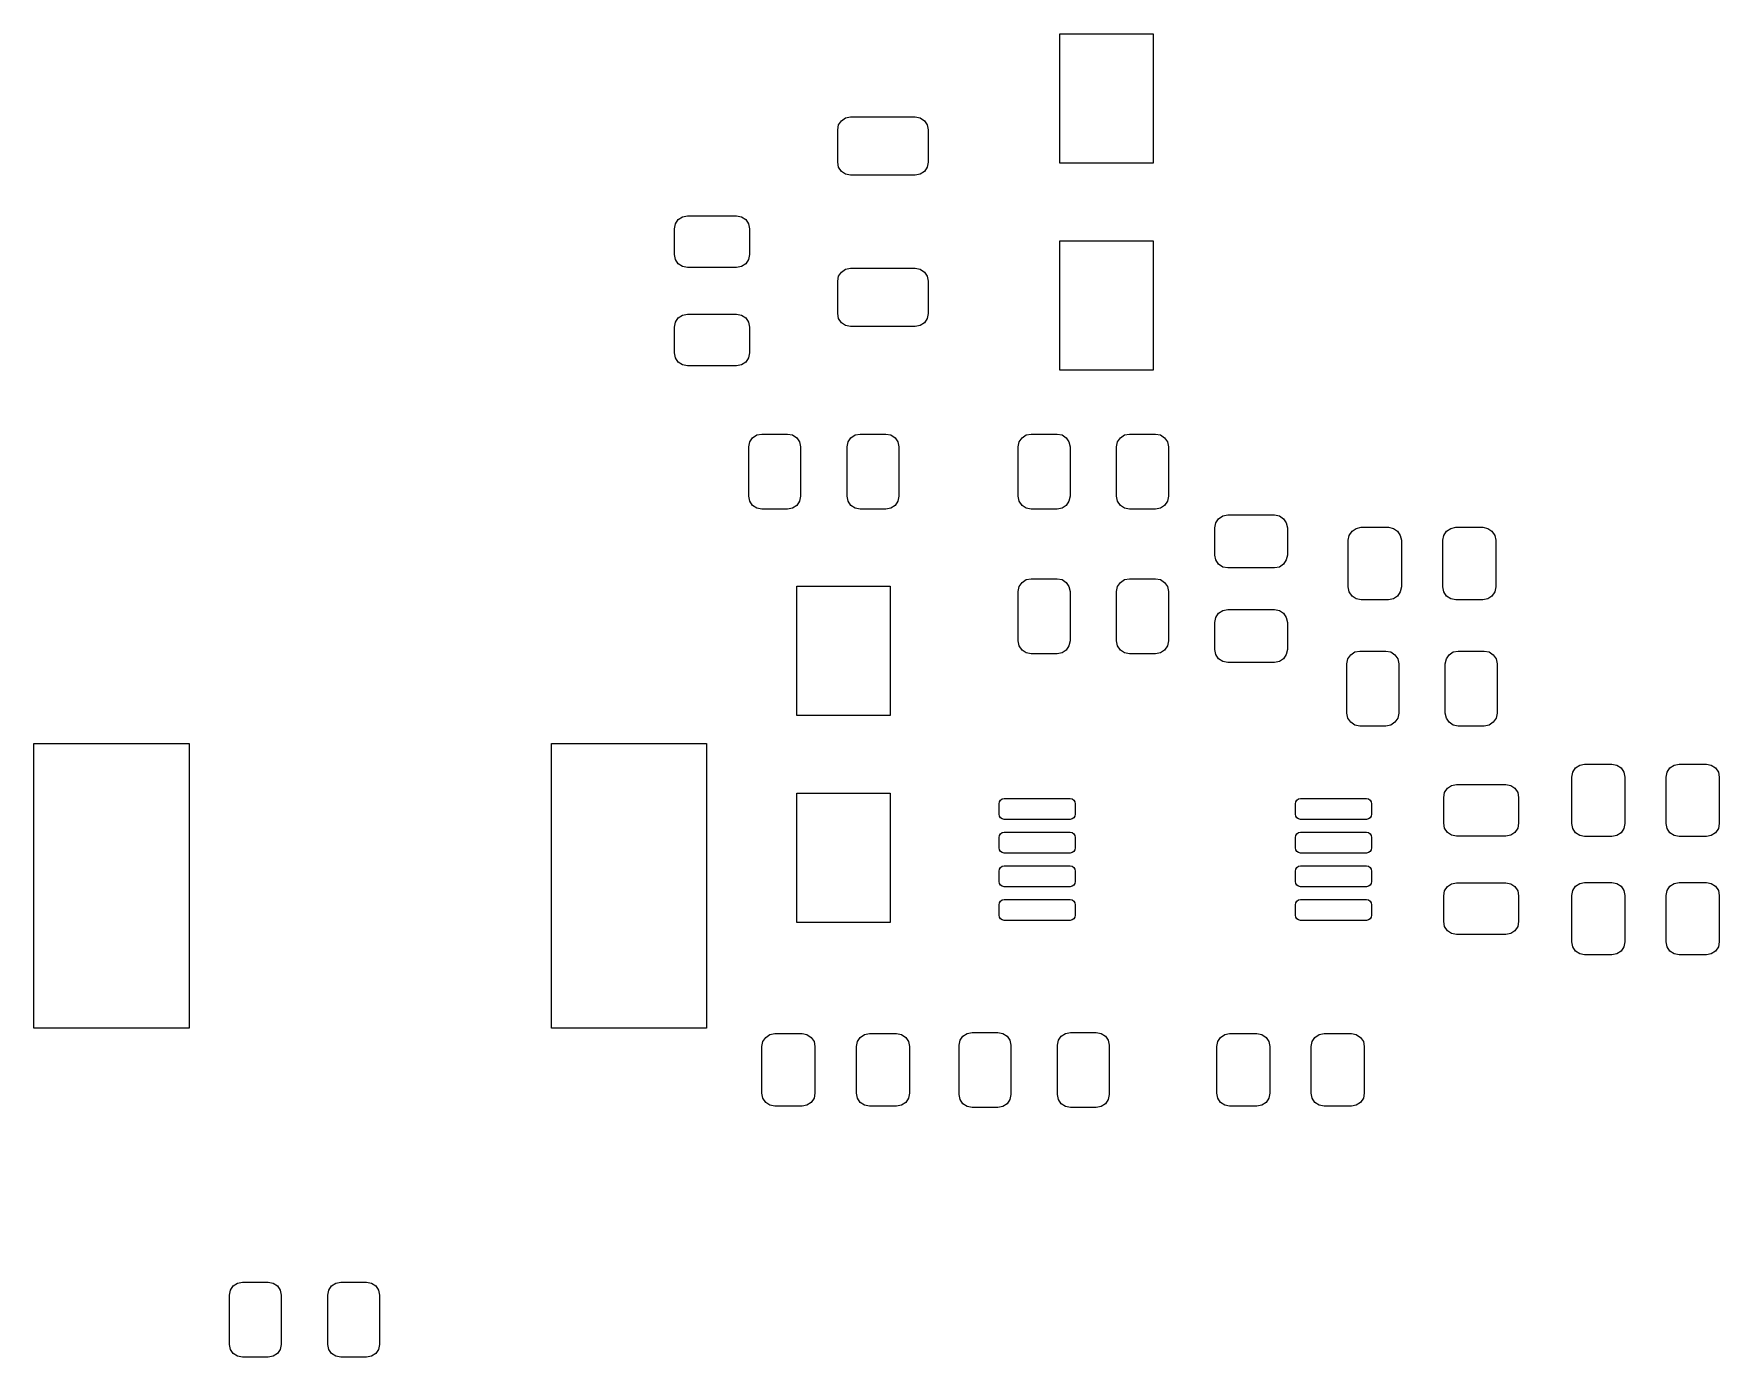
# Model space of a CAD drawing. Extents: x 0.05 to 3.11, y 0.36 to 2.47.
# Drawn here: x 1.824 to 3.106, y 0.511 to 1.518 of the extents above; entities that cross this region are included whole.
import ezdxf

# ---------------------------------------------------------------- set-up
doc = ezdxf.new("R2010")
doc.units = 0
doc.header["$MEASUREMENT"] = 0
doc.layers.add('BLACK', color=7, linetype='CONTINUOUS')

msp = doc.modelspace()

# ---------------------------------------------------------------- linework, layer by layer
at = {"layer": 'BLACK', "linetype": 'CONTINUOUS'}
for p, q in [((2.6046, 1.4195), (2.6046, 1.5179)), ((2.6046, 1.5179), (2.6754, 1.5179)), ((2.6754, 1.5179), (2.6754, 1.4195)), ((2.4363, 1.4486), (2.4384, 1.4518)), ((2.4384, 1.4518), (2.4416, 1.454)), ((2.4416, 1.454), (2.4454, 1.4547)), ((2.4454, 1.4547), (2.4946, 1.4547)), ((2.4946, 1.4547), (2.4984, 1.454)), ((2.4984, 1.454), (2.5016, 1.4518)), ((2.5016, 1.4518), (2.5037, 1.4486)), ((2.4356, 1.4449), (2.4363, 1.4486)), ((2.4356, 1.4203), (2.4356, 1.4449)), ((2.5037, 1.4486), (2.5044, 1.4449)), ((2.5044, 1.4449), (2.5044, 1.4203)), ((2.4363, 1.4165), (2.4356, 1.4203)), ((2.4384, 1.4133), (2.4363, 1.4165)), ((2.4416, 1.4112), (2.4384, 1.4133)), ((2.4454, 1.4104), (2.4416, 1.4112)), ((2.4946, 1.4104), (2.4454, 1.4104)), ((2.4984, 1.4112), (2.4946, 1.4104)), ((2.5016, 1.4133), (2.4984, 1.4112)), ((2.5037, 1.4165), (2.5016, 1.4133)), ((2.5044, 1.4203), (2.5037, 1.4165)), ((2.6754, 1.4195), (2.6046, 1.4195)), ((2.3115, 1.3697), (2.3122, 1.3734)), ((2.3122, 1.3734), (2.3143, 1.3766)), ((2.3143, 1.3766), (2.3175, 1.3787)), ((2.3175, 1.3787), (2.3213, 1.3795)), ((2.3213, 1.3795), (2.3587, 1.3795)), ((2.3587, 1.3795), (2.3625, 1.3787)), ((2.3625, 1.3787), (2.3657, 1.3766)), ((2.3657, 1.3766), (2.3678, 1.3734)), ((2.3678, 1.3734), (2.3685, 1.3697)), ((2.3115, 1.35), (2.3115, 1.3697)), ((2.3685, 1.3697), (2.3685, 1.35)), ((2.6046, 1.262), (2.6046, 1.3605)), ((2.6046, 1.3605), (2.6754, 1.3605)), ((2.6754, 1.3605), (2.6754, 1.262)), ((2.3122, 1.3462), (2.3115, 1.35)), ((2.3143, 1.343), (2.3122, 1.3462)), ((2.3678, 1.3462), (2.3657, 1.343)), ((2.3685, 1.35), (2.3678, 1.3462)), ((2.3175, 1.3409), (2.3143, 1.343)), ((2.3213, 1.3401), (2.3175, 1.3409)), ((2.3587, 1.3401), (2.3213, 1.3401)), ((2.3625, 1.3409), (2.3587, 1.3401)), ((2.3657, 1.343), (2.3625, 1.3409)), ((2.4356, 1.3297), (2.4363, 1.3335)), ((2.4363, 1.3335), (2.4384, 1.3367)), ((2.4384, 1.3367), (2.4416, 1.3388)), ((2.4416, 1.3388), (2.4454, 1.3396)), ((2.4454, 1.3396), (2.4946, 1.3396)), ((2.4946, 1.3396), (2.4984, 1.3388)), ((2.4984, 1.3388), (2.5016, 1.3367)), ((2.5016, 1.3367), (2.5037, 1.3335)), ((2.5037, 1.3335), (2.5044, 1.3297)), ((2.4356, 1.3051), (2.4356, 1.3297)), ((2.5044, 1.3297), (2.5044, 1.3051)), ((2.3115, 1.2948), (2.3122, 1.2986)), ((2.3115, 1.2752), (2.3115, 1.2948)), ((2.3122, 1.2986), (2.3143, 1.3018)), ((2.3143, 1.3018), (2.3175, 1.3039)), ((2.3175, 1.3039), (2.3213, 1.3047)), ((2.3213, 1.3047), (2.3587, 1.3047)), ((2.3587, 1.3047), (2.3625, 1.3039)), ((2.3625, 1.3039), (2.3657, 1.3018)), ((2.3657, 1.3018), (2.3678, 1.2986)), ((2.3678, 1.2986), (2.3685, 1.2948)), ((2.3685, 1.2948), (2.3685, 1.2752)), ((2.4363, 1.3014), (2.4356, 1.3051)), ((2.4384, 1.2982), (2.4363, 1.3014)), ((2.4416, 1.296), (2.4384, 1.2982)), ((2.4454, 1.2953), (2.4416, 1.296)), ((2.4946, 1.2953), (2.4454, 1.2953)), ((2.4984, 1.296), (2.4946, 1.2953)), ((2.5016, 1.2982), (2.4984, 1.296)), ((2.5037, 1.3014), (2.5016, 1.2982)), ((2.5044, 1.3051), (2.5037, 1.3014)), ((2.3122, 1.2714), (2.3115, 1.2752)), ((2.3143, 1.2682), (2.3122, 1.2714)), ((2.3678, 1.2714), (2.3657, 1.2682)), ((2.3685, 1.2752), (2.3678, 1.2714)), ((2.3175, 1.2661), (2.3143, 1.2682)), ((2.3213, 1.2653), (2.3175, 1.2661)), ((2.3587, 1.2653), (2.3213, 1.2653)), ((2.3625, 1.2661), (2.3587, 1.2653)), ((2.3657, 1.2682), (2.3625, 1.2661)), ((2.6754, 1.262), (2.6046, 1.262)), ((2.3679, 1.2037), (2.3687, 1.2075)), ((2.3687, 1.2075), (2.3708, 1.2107)), ((2.3708, 1.2107), (2.374, 1.2128)), ((2.374, 1.2128), (2.3778, 1.2135)), ((2.3778, 1.2135), (2.3974, 1.2135)), ((2.3974, 1.2135), (2.4012, 1.2128)), ((2.4012, 1.2128), (2.4044, 1.2107)), ((2.4044, 1.2107), (2.4065, 1.2075)), ((2.4065, 1.2075), (2.4073, 1.2037)), ((2.4427, 1.2037), (2.4435, 1.2075)), ((2.4435, 1.2075), (2.4456, 1.2107)), ((2.4456, 1.2107), (2.4488, 1.2128)), ((2.4488, 1.2128), (2.4526, 1.2135)), ((2.4526, 1.2135), (2.4722, 1.2135)), ((2.4722, 1.2135), (2.476, 1.2128)), ((2.476, 1.2128), (2.4792, 1.2107)), ((2.4792, 1.2107), (2.4813, 1.2075)), ((2.4813, 1.2075), (2.4821, 1.2037)), ((2.5729, 1.2037), (2.5737, 1.2075)), ((2.5737, 1.2075), (2.5758, 1.2107)), ((2.5758, 1.2107), (2.579, 1.2128)), ((2.579, 1.2128), (2.5828, 1.2135)), ((2.5828, 1.2135), (2.6024, 1.2135)), ((2.6024, 1.2135), (2.6062, 1.2128)), ((2.6062, 1.2128), (2.6094, 1.2107)), ((2.6094, 1.2107), (2.6115, 1.2075)), ((2.6115, 1.2075), (2.6123, 1.2037)), ((2.6477, 1.2037), (2.6485, 1.2075)), ((2.6485, 1.2075), (2.6506, 1.2107)), ((2.6506, 1.2107), (2.6538, 1.2128)), ((2.6538, 1.2128), (2.6576, 1.2135)), ((2.6576, 1.2135), (2.6772, 1.2135)), ((2.6772, 1.2135), (2.681, 1.2128)), ((2.681, 1.2128), (2.6842, 1.2107)), ((2.6842, 1.2107), (2.6863, 1.2075)), ((2.6863, 1.2075), (2.6871, 1.2037)), ((2.3679, 1.1663), (2.3679, 1.2037)), ((2.4073, 1.2037), (2.4073, 1.1663)), ((2.4427, 1.1663), (2.4427, 1.2037)), ((2.4821, 1.2037), (2.4821, 1.1663)), ((2.5729, 1.1663), (2.5729, 1.2037)), ((2.6123, 1.2037), (2.6123, 1.1663)), ((2.6477, 1.1663), (2.6477, 1.2037)), ((2.6871, 1.2037), (2.6871, 1.1663)), ((2.3687, 1.1625), (2.3679, 1.1663)), ((2.3708, 1.1593), (2.3687, 1.1625)), ((2.374, 1.1572), (2.3708, 1.1593)), ((2.3778, 1.1565), (2.374, 1.1572)), ((2.3974, 1.1565), (2.3778, 1.1565)), ((2.4012, 1.1572), (2.3974, 1.1565)), ((2.4044, 1.1593), (2.4012, 1.1572)), ((2.4065, 1.1625), (2.4044, 1.1593)), ((2.4073, 1.1663), (2.4065, 1.1625)), ((2.4435, 1.1625), (2.4427, 1.1663)), ((2.4456, 1.1593), (2.4435, 1.1625)), ((2.4488, 1.1572), (2.4456, 1.1593)), ((2.4526, 1.1565), (2.4488, 1.1572)), ((2.4722, 1.1565), (2.4526, 1.1565)), ((2.476, 1.1572), (2.4722, 1.1565)), ((2.4792, 1.1593), (2.476, 1.1572)), ((2.4813, 1.1625), (2.4792, 1.1593)), ((2.4821, 1.1663), (2.4813, 1.1625)), ((2.5737, 1.1625), (2.5729, 1.1663)), ((2.5758, 1.1593), (2.5737, 1.1625)), ((2.579, 1.1572), (2.5758, 1.1593)), ((2.5828, 1.1565), (2.579, 1.1572)), ((2.6024, 1.1565), (2.5828, 1.1565)), ((2.6062, 1.1572), (2.6024, 1.1565)), ((2.6094, 1.1593), (2.6062, 1.1572)), ((2.6115, 1.1625), (2.6094, 1.1593)), ((2.6123, 1.1663), (2.6115, 1.1625)), ((2.6485, 1.1625), (2.6477, 1.1663)), ((2.6506, 1.1593), (2.6485, 1.1625)), ((2.6538, 1.1572), (2.6506, 1.1593)), ((2.6576, 1.1565), (2.6538, 1.1572)), ((2.6772, 1.1565), (2.6576, 1.1565)), ((2.681, 1.1572), (2.6772, 1.1565)), ((2.6842, 1.1593), (2.681, 1.1572)), ((2.6863, 1.1625), (2.6842, 1.1593)), ((2.6871, 1.1663), (2.6863, 1.1625)), ((2.7224, 1.1422), (2.7232, 1.146)), ((2.7224, 1.1215), (2.7224, 1.1422)), ((2.7232, 1.146), (2.7253, 1.1491)), ((2.7253, 1.1491), (2.7285, 1.1513)), ((2.7285, 1.1513), (2.7323, 1.152)), ((2.7323, 1.152), (2.7677, 1.152)), ((2.7677, 1.152), (2.7715, 1.1513)), ((2.7715, 1.1513), (2.7747, 1.1491)), ((2.7747, 1.1491), (2.7768, 1.146)), ((2.7768, 1.146), (2.7776, 1.1422)), ((2.7776, 1.1422), (2.7776, 1.1215)), ((2.8268, 1.1397), (2.83, 1.1418)), ((2.83, 1.1418), (2.8337, 1.1426)), ((2.8337, 1.1426), (2.8544, 1.1426)), ((2.8544, 1.1426), (2.8582, 1.1418)), ((2.8582, 1.1418), (2.8614, 1.1397)), ((2.8986, 1.1397), (2.9018, 1.1418)), ((2.9018, 1.1418), (2.9056, 1.1426)), ((2.9056, 1.1426), (2.9263, 1.1426)), ((2.9263, 1.1426), (2.93, 1.1418)), ((2.93, 1.1418), (2.9332, 1.1397)), ((2.8239, 1.1327), (2.8247, 1.1365)), ((2.8239, 1.0973), (2.8239, 1.1327)), ((2.8247, 1.1365), (2.8268, 1.1397)), ((2.8614, 1.1397), (2.8635, 1.1365)), ((2.8635, 1.1365), (2.8643, 1.1327)), ((2.8643, 1.1327), (2.8643, 1.0973)), ((2.8958, 1.1327), (2.8965, 1.1365)), ((2.8958, 1.0973), (2.8958, 1.1327)), ((2.8965, 1.1365), (2.8986, 1.1397)), ((2.9332, 1.1397), (2.9354, 1.1365)), ((2.9354, 1.1365), (2.9361, 1.1327)), ((2.9361, 1.1327), (2.9361, 1.0973)), ((2.7232, 1.1178), (2.7224, 1.1215)), ((2.7253, 1.1146), (2.7232, 1.1178)), ((2.7768, 1.1178), (2.7747, 1.1146)), ((2.7776, 1.1215), (2.7768, 1.1178)), ((2.5758, 1.1007), (2.579, 1.1028)), ((2.579, 1.1028), (2.5828, 1.1035)), ((2.5828, 1.1035), (2.6024, 1.1035)), ((2.6024, 1.1035), (2.6062, 1.1028)), ((2.6062, 1.1028), (2.6094, 1.1007)), ((2.6506, 1.1007), (2.6538, 1.1028)), ((2.6538, 1.1028), (2.6576, 1.1035)), ((2.6576, 1.1035), (2.6772, 1.1035)), ((2.6772, 1.1035), (2.681, 1.1028)), ((2.681, 1.1028), (2.6842, 1.1007)), ((2.7285, 1.1124), (2.7253, 1.1146)), ((2.7323, 1.1117), (2.7285, 1.1124)), ((2.7677, 1.1117), (2.7323, 1.1117)), ((2.7715, 1.1124), (2.7677, 1.1117)), ((2.7747, 1.1146), (2.7715, 1.1124)), ((2.4046, 0.9995), (2.4046, 1.0979)), ((2.4046, 1.0979), (2.4754, 1.0979)), ((2.4754, 1.0979), (2.4754, 0.9995)), ((2.5729, 1.0937), (2.5737, 1.0975)), ((2.5729, 1.0563), (2.5729, 1.0937)), ((2.5737, 1.0975), (2.5758, 1.1007)), ((2.6094, 1.1007), (2.6115, 1.0975)), ((2.6115, 1.0975), (2.6123, 1.0937)), ((2.6123, 1.0937), (2.6123, 1.0563)), ((2.6477, 1.0937), (2.6485, 1.0975)), ((2.6477, 1.0563), (2.6477, 1.0937)), ((2.6485, 1.0975), (2.6506, 1.1007)), ((2.6842, 1.1007), (2.6863, 1.0975)), ((2.6863, 1.0975), (2.6871, 1.0937)), ((2.6871, 1.0937), (2.6871, 1.0563)), ((2.8247, 1.0935), (2.8239, 1.0973)), ((2.8268, 1.0903), (2.8247, 1.0935)), ((2.83, 1.0882), (2.8268, 1.0903)), ((2.8614, 1.0903), (2.8582, 1.0882)), ((2.8635, 1.0935), (2.8614, 1.0903)), ((2.8643, 1.0973), (2.8635, 1.0935)), ((2.8965, 1.0935), (2.8958, 1.0973)), ((2.8986, 1.0903), (2.8965, 1.0935)), ((2.9018, 1.0882), (2.8986, 1.0903)), ((2.9332, 1.0903), (2.93, 1.0882)), ((2.9354, 1.0935), (2.9332, 1.0903)), ((2.9361, 1.0973), (2.9354, 1.0935)), ((2.7232, 1.0741), (2.7253, 1.0773)), ((2.7253, 1.0773), (2.7285, 1.0794)), ((2.7285, 1.0794), (2.7323, 1.0802)), ((2.7323, 1.0802), (2.7677, 1.0802)), ((2.7677, 1.0802), (2.7715, 1.0794)), ((2.7715, 1.0794), (2.7747, 1.0773)), ((2.7747, 1.0773), (2.7768, 1.0741)), ((2.8337, 1.0874), (2.83, 1.0882)), ((2.8544, 1.0874), (2.8337, 1.0874)), ((2.8582, 1.0882), (2.8544, 1.0874)), ((2.9056, 1.0874), (2.9018, 1.0882)), ((2.9263, 1.0874), (2.9056, 1.0874)), ((2.93, 1.0882), (2.9263, 1.0874)), ((2.7224, 1.0703), (2.7232, 1.0741)), ((2.7224, 1.0497), (2.7224, 1.0703)), ((2.7768, 1.0741), (2.7776, 1.0703)), ((2.7776, 1.0703), (2.7776, 1.0497)), ((2.5737, 1.0525), (2.5729, 1.0563)), ((2.5758, 1.0493), (2.5737, 1.0525)), ((2.6115, 1.0525), (2.6094, 1.0493)), ((2.6123, 1.0563), (2.6115, 1.0525)), ((2.6485, 1.0525), (2.6477, 1.0563)), ((2.6506, 1.0493), (2.6485, 1.0525)), ((2.6863, 1.0525), (2.6842, 1.0493)), ((2.6871, 1.0563), (2.6863, 1.0525)), ((2.579, 1.0472), (2.5758, 1.0493)), ((2.5828, 1.0465), (2.579, 1.0472)), ((2.6024, 1.0465), (2.5828, 1.0465)), ((2.6062, 1.0472), (2.6024, 1.0465)), ((2.6094, 1.0493), (2.6062, 1.0472)), ((2.6538, 1.0472), (2.6506, 1.0493)), ((2.6576, 1.0465), (2.6538, 1.0472)), ((2.6772, 1.0465), (2.6576, 1.0465)), ((2.681, 1.0472), (2.6772, 1.0465)), ((2.6842, 1.0493), (2.681, 1.0472)), ((2.7232, 1.0459), (2.7224, 1.0497)), ((2.7253, 1.0427), (2.7232, 1.0459)), ((2.7285, 1.0406), (2.7253, 1.0427)), ((2.7323, 1.0398), (2.7285, 1.0406)), ((2.7677, 1.0398), (2.7323, 1.0398)), ((2.7715, 1.0406), (2.7677, 1.0398)), ((2.7747, 1.0427), (2.7715, 1.0406)), ((2.7768, 1.0459), (2.7747, 1.0427)), ((2.7776, 1.0497), (2.7768, 1.0459)), ((2.8229, 1.0387), (2.8237, 1.0425)), ((2.8229, 1.0013), (2.8229, 1.0387)), ((2.8237, 1.0425), (2.8258, 1.0457)), ((2.8258, 1.0457), (2.829, 1.0478)), ((2.829, 1.0478), (2.8328, 1.0485)), ((2.8328, 1.0485), (2.8524, 1.0485)), ((2.8524, 1.0485), (2.8562, 1.0478)), ((2.8562, 1.0478), (2.8594, 1.0457)), ((2.8594, 1.0457), (2.8615, 1.0425)), ((2.8615, 1.0425), (2.8623, 1.0387)), ((2.8623, 1.0387), (2.8623, 1.0013)), ((2.8977, 1.0387), (2.8985, 1.0425)), ((2.8977, 1.0013), (2.8977, 1.0387)), ((2.8985, 1.0425), (2.9006, 1.0457)), ((2.9006, 1.0457), (2.9038, 1.0478)), ((2.9038, 1.0478), (2.9076, 1.0485)), ((2.9076, 1.0485), (2.9272, 1.0485)), ((2.9272, 1.0485), (2.931, 1.0478)), ((2.931, 1.0478), (2.9342, 1.0457)), ((2.9342, 1.0457), (2.9363, 1.0425)), ((2.9363, 1.0425), (2.9371, 1.0387)), ((2.9371, 1.0387), (2.9371, 1.0013)), ((2.8237, 0.9975), (2.8229, 1.0013)), ((2.8623, 1.0013), (2.8615, 0.9975)), ((2.8985, 0.9975), (2.8977, 1.0013)), ((2.9371, 1.0013), (2.9363, 0.9975)), ((2.4754, 0.9995), (2.4046, 0.9995)), ((2.8258, 0.9943), (2.8237, 0.9975)), ((2.829, 0.9922), (2.8258, 0.9943)), ((2.8328, 0.9915), (2.829, 0.9922)), ((2.8524, 0.9915), (2.8328, 0.9915)), ((2.8562, 0.9922), (2.8524, 0.9915)), ((2.8594, 0.9943), (2.8562, 0.9922)), ((2.8615, 0.9975), (2.8594, 0.9943)), ((2.9006, 0.9943), (2.8985, 0.9975)), ((2.9038, 0.9922), (2.9006, 0.9943)), ((2.9076, 0.9915), (2.9038, 0.9922)), ((2.9272, 0.9915), (2.9076, 0.9915)), ((2.931, 0.9922), (2.9272, 0.9915)), ((2.9342, 0.9943), (2.931, 0.9922)), ((2.9363, 0.9975), (2.9342, 0.9943)), ((1.8241, 0.7617), (1.8241, 0.9783)), ((1.8241, 0.9783), (1.9422, 0.9783)), ((1.9422, 0.9783), (1.9422, 0.7617)), ((2.2178, 0.7617), (2.2178, 0.9783)), ((2.2178, 0.9783), (2.3359, 0.9783)), ((2.3359, 0.9783), (2.3359, 0.7617)), ((2.9968, 0.9597), (3, 0.9618)), ((3, 0.9618), (3.0037, 0.9626)), ((3.0037, 0.9626), (3.0244, 0.9626)), ((3.0244, 0.9626), (3.0282, 0.9618)), ((3.0282, 0.9618), (3.0314, 0.9597)), ((3.0686, 0.9597), (3.0718, 0.9618)), ((3.0718, 0.9618), (3.0756, 0.9626)), ((3.0756, 0.9626), (3.0963, 0.9626)), ((3.0963, 0.9626), (3.1, 0.9618)), ((3.1, 0.9618), (3.1032, 0.9597)), ((2.9939, 0.9527), (2.9947, 0.9565)), ((2.9939, 0.9173), (2.9939, 0.9527)), ((2.9947, 0.9565), (2.9968, 0.9597)), ((3.0314, 0.9597), (3.0335, 0.9565)), ((3.0335, 0.9565), (3.0343, 0.9527)), ((3.0343, 0.9527), (3.0343, 0.9173)), ((3.0657, 0.9527), (3.0665, 0.9565)), ((3.0657, 0.9173), (3.0657, 0.9527)), ((3.0665, 0.9565), (3.0686, 0.9597)), ((3.1032, 0.9597), (3.1054, 0.9565)), ((3.1054, 0.9565), (3.1061, 0.9527)), ((3.1061, 0.9527), (3.1061, 0.9173)), ((2.4046, 0.842), (2.4046, 0.9405)), ((2.4046, 0.9405), (2.4754, 0.9405)), ((2.4754, 0.9405), (2.4754, 0.842)), ((2.5594, 0.9351), (2.5607, 0.936)), ((2.5607, 0.936), (2.5622, 0.9363)), ((2.5622, 0.9363), (2.6124, 0.9363)), ((2.6124, 0.9363), (2.6139, 0.936)), ((2.6139, 0.936), (2.6152, 0.9351)), ((2.7848, 0.9351), (2.7861, 0.936)), ((2.7861, 0.936), (2.7876, 0.9363)), ((2.7876, 0.9363), (2.8378, 0.9363)), ((2.8378, 0.9363), (2.8393, 0.936)), ((2.8393, 0.936), (2.8406, 0.9351)), ((2.8965, 0.9372), (2.8972, 0.941)), ((2.8965, 0.9176), (2.8965, 0.9372)), ((2.8972, 0.941), (2.8993, 0.9442)), ((2.8993, 0.9442), (2.9025, 0.9463)), ((2.9025, 0.9463), (2.9063, 0.9471)), ((2.9063, 0.9471), (2.9437, 0.9471)), ((2.9437, 0.9471), (2.9475, 0.9463)), ((2.9475, 0.9463), (2.9507, 0.9442)), ((2.9507, 0.9442), (2.9528, 0.941)), ((2.9528, 0.941), (2.9535, 0.9372)), ((2.9535, 0.9372), (2.9535, 0.9176)), ((2.5583, 0.9323), (2.5586, 0.9338)), ((2.5583, 0.9244), (2.5583, 0.9323)), ((2.5586, 0.9229), (2.5583, 0.9244)), ((2.5586, 0.9338), (2.5594, 0.9351)), ((2.6152, 0.9351), (2.616, 0.9338)), ((2.616, 0.9338), (2.6163, 0.9323)), ((2.6163, 0.9244), (2.616, 0.9229)), ((2.6163, 0.9323), (2.6163, 0.9244)), ((2.7837, 0.9323), (2.784, 0.9338)), ((2.7837, 0.9244), (2.7837, 0.9323)), ((2.784, 0.9229), (2.7837, 0.9244)), ((2.784, 0.9338), (2.7848, 0.9351)), ((2.8406, 0.9351), (2.8414, 0.9338)), ((2.8414, 0.9338), (2.8417, 0.9323)), ((2.8417, 0.9244), (2.8414, 0.9229)), ((2.8417, 0.9323), (2.8417, 0.9244)), ((2.5594, 0.9217), (2.5586, 0.9229)), ((2.5607, 0.9208), (2.5594, 0.9217)), ((2.5594, 0.9095), (2.5607, 0.9104)), ((2.5622, 0.9205), (2.5607, 0.9208)), ((2.5607, 0.9104), (2.5622, 0.9107)), ((2.6124, 0.9205), (2.5622, 0.9205)), ((2.5622, 0.9107), (2.6124, 0.9107)), ((2.6139, 0.9208), (2.6124, 0.9205)), ((2.6124, 0.9107), (2.6139, 0.9104)), ((2.6152, 0.9217), (2.6139, 0.9208)), ((2.6139, 0.9104), (2.6152, 0.9095)), ((2.616, 0.9229), (2.6152, 0.9217)), ((2.7848, 0.9217), (2.784, 0.9229)), ((2.7861, 0.9208), (2.7848, 0.9217)), ((2.7848, 0.9095), (2.7861, 0.9104)), ((2.7876, 0.9205), (2.7861, 0.9208)), ((2.7861, 0.9104), (2.7876, 0.9107)), ((2.8378, 0.9205), (2.7876, 0.9205)), ((2.7876, 0.9107), (2.8378, 0.9107)), ((2.8393, 0.9208), (2.8378, 0.9205)), ((2.8378, 0.9107), (2.8393, 0.9104)), ((2.8406, 0.9217), (2.8393, 0.9208)), ((2.8393, 0.9104), (2.8406, 0.9095)), ((2.8414, 0.9229), (2.8406, 0.9217)), ((2.8972, 0.9138), (2.8965, 0.9176)), ((2.8993, 0.9106), (2.8972, 0.9138)), ((2.9025, 0.9085), (2.8993, 0.9106)), ((2.9507, 0.9106), (2.9475, 0.9085)), ((2.9528, 0.9138), (2.9507, 0.9106)), ((2.9535, 0.9176), (2.9528, 0.9138)), ((2.9947, 0.9135), (2.9939, 0.9173)), ((2.9968, 0.9103), (2.9947, 0.9135)), ((3, 0.9082), (2.9968, 0.9103)), ((3.0314, 0.9103), (3.0282, 0.9082)), ((3.0335, 0.9135), (3.0314, 0.9103)), ((3.0343, 0.9173), (3.0335, 0.9135)), ((3.0665, 0.9135), (3.0657, 0.9173)), ((3.0686, 0.9103), (3.0665, 0.9135)), ((3.0718, 0.9082), (3.0686, 0.9103)), ((3.1032, 0.9103), (3.1, 0.9082)), ((3.1054, 0.9135), (3.1032, 0.9103)), ((3.1061, 0.9173), (3.1054, 0.9135)), ((2.5583, 0.9067), (2.5586, 0.9082)), ((2.5583, 0.8989), (2.5583, 0.9067)), ((2.5586, 0.8974), (2.5583, 0.8989)), ((2.5586, 0.9082), (2.5594, 0.9095)), ((2.6152, 0.9095), (2.616, 0.9082)), ((2.616, 0.9082), (2.6163, 0.9067)), ((2.6163, 0.8989), (2.616, 0.8974)), ((2.6163, 0.9067), (2.6163, 0.8989)), ((2.7837, 0.9067), (2.784, 0.9082)), ((2.7837, 0.8989), (2.7837, 0.9067)), ((2.784, 0.8974), (2.7837, 0.8989)), ((2.784, 0.9082), (2.7848, 0.9095)), ((2.8406, 0.9095), (2.8414, 0.9082)), ((2.8414, 0.9082), (2.8417, 0.9067)), ((2.8417, 0.8989), (2.8414, 0.8974)), ((2.8417, 0.9067), (2.8417, 0.8989)), ((2.9063, 0.9077), (2.9025, 0.9085)), ((2.9437, 0.9077), (2.9063, 0.9077)), ((2.9475, 0.9085), (2.9437, 0.9077)), ((3.0037, 0.9074), (3, 0.9082)), ((3.0244, 0.9074), (3.0037, 0.9074)), ((3.0282, 0.9082), (3.0244, 0.9074)), ((3.0756, 0.9074), (3.0718, 0.9082)), ((3.0963, 0.9074), (3.0756, 0.9074)), ((3.1, 0.9082), (3.0963, 0.9074)), ((2.5594, 0.8961), (2.5586, 0.8974)), ((2.5607, 0.8952), (2.5594, 0.8961)), ((2.5594, 0.8839), (2.5607, 0.8848)), ((2.5622, 0.8949), (2.5607, 0.8952)), ((2.5607, 0.8848), (2.5622, 0.8851)), ((2.6124, 0.8949), (2.5622, 0.8949)), ((2.5622, 0.8851), (2.6124, 0.8851)), ((2.6139, 0.8952), (2.6124, 0.8949)), ((2.6124, 0.8851), (2.6139, 0.8848)), ((2.6152, 0.8961), (2.6139, 0.8952)), ((2.6139, 0.8848), (2.6152, 0.8839)), ((2.616, 0.8974), (2.6152, 0.8961)), ((2.7848, 0.8961), (2.784, 0.8974)), ((2.7861, 0.8952), (2.7848, 0.8961)), ((2.7848, 0.8839), (2.7861, 0.8848)), ((2.7876, 0.8949), (2.7861, 0.8952)), ((2.7861, 0.8848), (2.7876, 0.8851)), ((2.8378, 0.8949), (2.7876, 0.8949)), ((2.7876, 0.8851), (2.8378, 0.8851)), ((2.8393, 0.8952), (2.8378, 0.8949)), ((2.8378, 0.8851), (2.8393, 0.8848)), ((2.8406, 0.8961), (2.8393, 0.8952)), ((2.8393, 0.8848), (2.8406, 0.8839)), ((2.8414, 0.8974), (2.8406, 0.8961)), ((2.5583, 0.8811), (2.5586, 0.8826)), ((2.5583, 0.8733), (2.5583, 0.8811)), ((2.5586, 0.8718), (2.5583, 0.8733)), ((2.5586, 0.8826), (2.5594, 0.8839)), ((2.6152, 0.8839), (2.616, 0.8826)), ((2.616, 0.8826), (2.6163, 0.8811)), ((2.6163, 0.8733), (2.616, 0.8718)), ((2.6163, 0.8811), (2.6163, 0.8733)), ((2.7837, 0.8811), (2.784, 0.8826)), ((2.7837, 0.8733), (2.7837, 0.8811)), ((2.784, 0.8718), (2.7837, 0.8733)), ((2.784, 0.8826), (2.7848, 0.8839)), ((2.8406, 0.8839), (2.8414, 0.8826)), ((2.8414, 0.8826), (2.8417, 0.8811)), ((2.8417, 0.8733), (2.8414, 0.8718)), ((2.8417, 0.8811), (2.8417, 0.8733)), ((2.9025, 0.8715), (2.9063, 0.8723)), ((2.9063, 0.8723), (2.9437, 0.8723)), ((2.9437, 0.8723), (2.9475, 0.8715)), ((2.9968, 0.8697), (3, 0.8718)), ((3, 0.8718), (3.0037, 0.8726)), ((3.0037, 0.8726), (3.0244, 0.8726)), ((3.0244, 0.8726), (3.0282, 0.8718)), ((3.0282, 0.8718), (3.0314, 0.8697)), ((3.0686, 0.8697), (3.0718, 0.8718)), ((3.0718, 0.8718), (3.0756, 0.8726)), ((3.0756, 0.8726), (3.0963, 0.8726)), ((3.0963, 0.8726), (3.1, 0.8718)), ((3.1, 0.8718), (3.1032, 0.8697)), ((2.5594, 0.8705), (2.5586, 0.8718)), ((2.5607, 0.8696), (2.5594, 0.8705)), ((2.5594, 0.8583), (2.5607, 0.8592)), ((2.5622, 0.8693), (2.5607, 0.8696)), ((2.5607, 0.8592), (2.5622, 0.8595)), ((2.6124, 0.8693), (2.5622, 0.8693)), ((2.5622, 0.8595), (2.6124, 0.8595)), ((2.6139, 0.8696), (2.6124, 0.8693)), ((2.6124, 0.8595), (2.6139, 0.8592)), ((2.6152, 0.8705), (2.6139, 0.8696)), ((2.6139, 0.8592), (2.6152, 0.8583)), ((2.616, 0.8718), (2.6152, 0.8705)), ((2.7848, 0.8705), (2.784, 0.8718)), ((2.7861, 0.8696), (2.7848, 0.8705)), ((2.7848, 0.8583), (2.7861, 0.8592)), ((2.7876, 0.8693), (2.7861, 0.8696)), ((2.7861, 0.8592), (2.7876, 0.8595)), ((2.8378, 0.8693), (2.7876, 0.8693)), ((2.7876, 0.8595), (2.8378, 0.8595)), ((2.8393, 0.8696), (2.8378, 0.8693)), ((2.8378, 0.8595), (2.8393, 0.8592)), ((2.8406, 0.8705), (2.8393, 0.8696)), ((2.8393, 0.8592), (2.8406, 0.8583)), ((2.8414, 0.8718), (2.8406, 0.8705)), ((2.8965, 0.8624), (2.8972, 0.8662)), ((2.8965, 0.8428), (2.8965, 0.8624)), ((2.8972, 0.8662), (2.8993, 0.8694)), ((2.8993, 0.8694), (2.9025, 0.8715)), ((2.9475, 0.8715), (2.9507, 0.8694)), ((2.9507, 0.8694), (2.9528, 0.8662)), ((2.9528, 0.8662), (2.9535, 0.8624)), ((2.9535, 0.8624), (2.9535, 0.8428)), ((2.9939, 0.8627), (2.9947, 0.8665)), ((2.9939, 0.8273), (2.9939, 0.8627)), ((2.9947, 0.8665), (2.9968, 0.8697)), ((3.0314, 0.8697), (3.0335, 0.8665)), ((3.0335, 0.8665), (3.0343, 0.8627)), ((3.0343, 0.8627), (3.0343, 0.8273)), ((3.0657, 0.8627), (3.0665, 0.8665)), ((3.0657, 0.8273), (3.0657, 0.8627)), ((3.0665, 0.8665), (3.0686, 0.8697)), ((3.1032, 0.8697), (3.1054, 0.8665)), ((3.1054, 0.8665), (3.1061, 0.8627)), ((3.1061, 0.8627), (3.1061, 0.8273)), ((2.5583, 0.8556), (2.5586, 0.8571)), ((2.5583, 0.8477), (2.5583, 0.8556)), ((2.5586, 0.8462), (2.5583, 0.8477)), ((2.5586, 0.8571), (2.5594, 0.8583)), ((2.5594, 0.8449), (2.5586, 0.8462)), ((2.6152, 0.8583), (2.616, 0.8571)), ((2.616, 0.8462), (2.6152, 0.8449)), ((2.616, 0.8571), (2.6163, 0.8556)), ((2.6163, 0.8477), (2.616, 0.8462)), ((2.6163, 0.8556), (2.6163, 0.8477)), ((2.7837, 0.8556), (2.784, 0.8571)), ((2.7837, 0.8477), (2.7837, 0.8556)), ((2.784, 0.8462), (2.7837, 0.8477)), ((2.784, 0.8571), (2.7848, 0.8583)), ((2.7848, 0.8449), (2.784, 0.8462)), ((2.8406, 0.8583), (2.8414, 0.8571)), ((2.8414, 0.8462), (2.8406, 0.8449)), ((2.8414, 0.8571), (2.8417, 0.8556)), ((2.8417, 0.8477), (2.8414, 0.8462)), ((2.8417, 0.8556), (2.8417, 0.8477)), ((2.4754, 0.842), (2.4046, 0.842)), ((2.5607, 0.844), (2.5594, 0.8449)), ((2.5622, 0.8437), (2.5607, 0.844)), ((2.6124, 0.8437), (2.5622, 0.8437)), ((2.6139, 0.844), (2.6124, 0.8437)), ((2.6152, 0.8449), (2.6139, 0.844)), ((2.7861, 0.844), (2.7848, 0.8449)), ((2.7876, 0.8437), (2.7861, 0.844)), ((2.8378, 0.8437), (2.7876, 0.8437)), ((2.8393, 0.844), (2.8378, 0.8437)), ((2.8406, 0.8449), (2.8393, 0.844)), ((2.8972, 0.839), (2.8965, 0.8428)), ((2.8993, 0.8358), (2.8972, 0.839)), ((2.9025, 0.8337), (2.8993, 0.8358)), ((2.9063, 0.8329), (2.9025, 0.8337)), ((2.9475, 0.8337), (2.9437, 0.8329)), ((2.9507, 0.8358), (2.9475, 0.8337)), ((2.9528, 0.839), (2.9507, 0.8358)), ((2.9535, 0.8428), (2.9528, 0.839)), ((2.9437, 0.8329), (2.9063, 0.8329)), ((2.9947, 0.8235), (2.9939, 0.8273)), ((2.9968, 0.8203), (2.9947, 0.8235)), ((3.0335, 0.8235), (3.0314, 0.8203)), ((3.0343, 0.8273), (3.0335, 0.8235)), ((3.0665, 0.8235), (3.0657, 0.8273)), ((3.0686, 0.8203), (3.0665, 0.8235)), ((3.1054, 0.8235), (3.1032, 0.8203)), ((3.1061, 0.8273), (3.1054, 0.8235)), ((3, 0.8182), (2.9968, 0.8203)), ((3.0037, 0.8174), (3, 0.8182)), ((3.0244, 0.8174), (3.0037, 0.8174)), ((3.0282, 0.8182), (3.0244, 0.8174)), ((3.0314, 0.8203), (3.0282, 0.8182)), ((3.0718, 0.8182), (3.0686, 0.8203)), ((3.0756, 0.8174), (3.0718, 0.8182)), ((3.0963, 0.8174), (3.0756, 0.8174)), ((3.1, 0.8182), (3.0963, 0.8174)), ((3.1032, 0.8203), (3.1, 0.8182)), ((1.9422, 0.7617), (1.8241, 0.7617)), ((2.3359, 0.7617), (2.2178, 0.7617)), ((2.3809, 0.7547), (2.384, 0.7568)), ((2.384, 0.7568), (2.3878, 0.7576)), ((2.3878, 0.7576), (2.4085, 0.7576)), ((2.4085, 0.7576), (2.4122, 0.7568)), ((2.4122, 0.7568), (2.4154, 0.7547)), ((2.4527, 0.7547), (2.4559, 0.7568)), ((2.4559, 0.7568), (2.4597, 0.7576)), ((2.4597, 0.7576), (2.4803, 0.7576)), ((2.4803, 0.7576), (2.4841, 0.7568)), ((2.4841, 0.7568), (2.4873, 0.7547)), ((2.5308, 0.7557), (2.534, 0.7578)), ((2.534, 0.7578), (2.5378, 0.7585)), ((2.5378, 0.7585), (2.5574, 0.7585)), ((2.5574, 0.7585), (2.5612, 0.7578)), ((2.5612, 0.7578), (2.5644, 0.7557)), ((2.6056, 0.7557), (2.6088, 0.7578)), ((2.6088, 0.7578), (2.6126, 0.7585)), ((2.6126, 0.7585), (2.6322, 0.7585)), ((2.6322, 0.7585), (2.636, 0.7578)), ((2.636, 0.7578), (2.6392, 0.7557)), ((2.7268, 0.7547), (2.73, 0.7568)), ((2.73, 0.7568), (2.7337, 0.7576)), ((2.7337, 0.7576), (2.7544, 0.7576)), ((2.7544, 0.7576), (2.7582, 0.7568)), ((2.7582, 0.7568), (2.7614, 0.7547)), ((2.7986, 0.7547), (2.8018, 0.7568)), ((2.8018, 0.7568), (2.8056, 0.7576)), ((2.8056, 0.7576), (2.8263, 0.7576)), ((2.8263, 0.7576), (2.83, 0.7568)), ((2.83, 0.7568), (2.8332, 0.7547)), ((2.378, 0.7477), (2.3787, 0.7515)), ((2.378, 0.7123), (2.378, 0.7477)), ((2.3787, 0.7515), (2.3809, 0.7547)), ((2.4154, 0.7547), (2.4176, 0.7515)), ((2.4176, 0.7515), (2.4183, 0.7477)), ((2.4183, 0.7477), (2.4183, 0.7123)), ((2.4498, 0.7477), (2.4506, 0.7515)), ((2.4498, 0.7123), (2.4498, 0.7477)), ((2.4506, 0.7515), (2.4527, 0.7547)), ((2.4873, 0.7547), (2.4894, 0.7515)), ((2.4894, 0.7515), (2.4902, 0.7477)), ((2.4902, 0.7477), (2.4902, 0.7123)), ((2.5279, 0.7487), (2.5287, 0.7525)), ((2.5279, 0.7113), (2.5279, 0.7487)), ((2.5287, 0.7525), (2.5308, 0.7557)), ((2.5644, 0.7557), (2.5665, 0.7525)), ((2.5665, 0.7525), (2.5673, 0.7487)), ((2.5673, 0.7487), (2.5673, 0.7113)), ((2.6027, 0.7487), (2.6035, 0.7525)), ((2.6027, 0.7113), (2.6027, 0.7487)), ((2.6035, 0.7525), (2.6056, 0.7557)), ((2.6392, 0.7557), (2.6413, 0.7525)), ((2.6413, 0.7525), (2.6421, 0.7487)), ((2.6421, 0.7487), (2.6421, 0.7113)), ((2.7239, 0.7477), (2.7247, 0.7515)), ((2.7239, 0.7123), (2.7239, 0.7477)), ((2.7247, 0.7515), (2.7268, 0.7547)), ((2.7614, 0.7547), (2.7635, 0.7515)), ((2.7635, 0.7515), (2.7643, 0.7477)), ((2.7643, 0.7477), (2.7643, 0.7123)), ((2.7957, 0.7477), (2.7965, 0.7515)), ((2.7957, 0.7123), (2.7957, 0.7477)), ((2.7965, 0.7515), (2.7986, 0.7547)), ((2.8332, 0.7547), (2.8354, 0.7515)), ((2.8354, 0.7515), (2.8361, 0.7477)), ((2.8361, 0.7477), (2.8361, 0.7123)), ((2.3787, 0.7085), (2.378, 0.7123)), ((2.3809, 0.7053), (2.3787, 0.7085)), ((2.384, 0.7032), (2.3809, 0.7053)), ((2.4154, 0.7053), (2.4122, 0.7032)), ((2.4176, 0.7085), (2.4154, 0.7053)), ((2.4183, 0.7123), (2.4176, 0.7085)), ((2.4506, 0.7085), (2.4498, 0.7123)), ((2.4527, 0.7053), (2.4506, 0.7085)), ((2.4559, 0.7032), (2.4527, 0.7053)), ((2.4873, 0.7053), (2.4841, 0.7032)), ((2.4894, 0.7085), (2.4873, 0.7053)), ((2.4902, 0.7123), (2.4894, 0.7085)), ((2.5287, 0.7075), (2.5279, 0.7113)), ((2.5308, 0.7043), (2.5287, 0.7075)), ((2.5665, 0.7075), (2.5644, 0.7043)), ((2.5673, 0.7113), (2.5665, 0.7075)), ((2.6035, 0.7075), (2.6027, 0.7113)), ((2.6056, 0.7043), (2.6035, 0.7075)), ((2.6413, 0.7075), (2.6392, 0.7043)), ((2.6421, 0.7113), (2.6413, 0.7075)), ((2.7247, 0.7085), (2.7239, 0.7123)), ((2.7268, 0.7053), (2.7247, 0.7085)), ((2.73, 0.7032), (2.7268, 0.7053)), ((2.7614, 0.7053), (2.7582, 0.7032)), ((2.7635, 0.7085), (2.7614, 0.7053)), ((2.7643, 0.7123), (2.7635, 0.7085)), ((2.7965, 0.7085), (2.7957, 0.7123)), ((2.7986, 0.7053), (2.7965, 0.7085)), ((2.8018, 0.7032), (2.7986, 0.7053)), ((2.8332, 0.7053), (2.83, 0.7032)), ((2.8354, 0.7085), (2.8332, 0.7053)), ((2.8361, 0.7123), (2.8354, 0.7085)), ((2.3878, 0.7024), (2.384, 0.7032)), ((2.4085, 0.7024), (2.3878, 0.7024)), ((2.4122, 0.7032), (2.4085, 0.7024)), ((2.4597, 0.7024), (2.4559, 0.7032)), ((2.4803, 0.7024), (2.4597, 0.7024)), ((2.4841, 0.7032), (2.4803, 0.7024)), ((2.534, 0.7022), (2.5308, 0.7043)), ((2.5378, 0.7015), (2.534, 0.7022)), ((2.5574, 0.7015), (2.5378, 0.7015)), ((2.5612, 0.7022), (2.5574, 0.7015)), ((2.5644, 0.7043), (2.5612, 0.7022)), ((2.6088, 0.7022), (2.6056, 0.7043)), ((2.6126, 0.7015), (2.6088, 0.7022)), ((2.6322, 0.7015), (2.6126, 0.7015)), ((2.636, 0.7022), (2.6322, 0.7015)), ((2.6392, 0.7043), (2.636, 0.7022)), ((2.7337, 0.7024), (2.73, 0.7032)), ((2.7544, 0.7024), (2.7337, 0.7024)), ((2.7582, 0.7032), (2.7544, 0.7024)), ((2.8056, 0.7024), (2.8018, 0.7032)), ((2.8263, 0.7024), (2.8056, 0.7024)), ((2.83, 0.7032), (2.8263, 0.7024)), ((1.9737, 0.5625), (1.9758, 0.5657)), ((1.9758, 0.5657), (1.979, 0.5678)), ((1.979, 0.5678), (1.9828, 0.5685)), ((1.9828, 0.5685), (2.0024, 0.5685)), ((2.0024, 0.5685), (2.0062, 0.5678)), ((2.0062, 0.5678), (2.0094, 0.5657)), ((2.0094, 0.5657), (2.0115, 0.5625)), ((2.0485, 0.5625), (2.0506, 0.5657)), ((2.0506, 0.5657), (2.0538, 0.5678)), ((2.0538, 0.5678), (2.0576, 0.5685)), ((2.0576, 0.5685), (2.0772, 0.5685)), ((2.0772, 0.5685), (2.081, 0.5678)), ((2.081, 0.5678), (2.0842, 0.5657)), ((2.0842, 0.5657), (2.0863, 0.5625)), ((1.9729, 0.5587), (1.9737, 0.5625)), ((1.9729, 0.5213), (1.9729, 0.5587)), ((2.0115, 0.5625), (2.0123, 0.5587)), ((2.0123, 0.5587), (2.0123, 0.5213)), ((2.0477, 0.5587), (2.0485, 0.5625)), ((2.0477, 0.5213), (2.0477, 0.5587)), ((2.0863, 0.5625), (2.0871, 0.5587)), ((2.0871, 0.5587), (2.0871, 0.5213)), ((1.9737, 0.5175), (1.9729, 0.5213)), ((1.9758, 0.5143), (1.9737, 0.5175)), ((1.979, 0.5122), (1.9758, 0.5143)), ((2.0094, 0.5143), (2.0062, 0.5122)), ((2.0115, 0.5175), (2.0094, 0.5143)), ((2.0123, 0.5213), (2.0115, 0.5175)), ((2.0485, 0.5175), (2.0477, 0.5213)), ((2.0506, 0.5143), (2.0485, 0.5175)), ((2.0538, 0.5122), (2.0506, 0.5143)), ((2.0842, 0.5143), (2.081, 0.5122)), ((2.0863, 0.5175), (2.0842, 0.5143)), ((2.0871, 0.5213), (2.0863, 0.5175)), ((1.9828, 0.5115), (1.979, 0.5122)), ((2.0024, 0.5115), (1.9828, 0.5115)), ((2.0062, 0.5122), (2.0024, 0.5115)), ((2.0576, 0.5115), (2.0538, 0.5122)), ((2.0772, 0.5115), (2.0576, 0.5115)), ((2.081, 0.5122), (2.0772, 0.5115))]:
    msp.add_line(p, q, dxfattribs=at)

doc.saveas('drawing.dxf')
